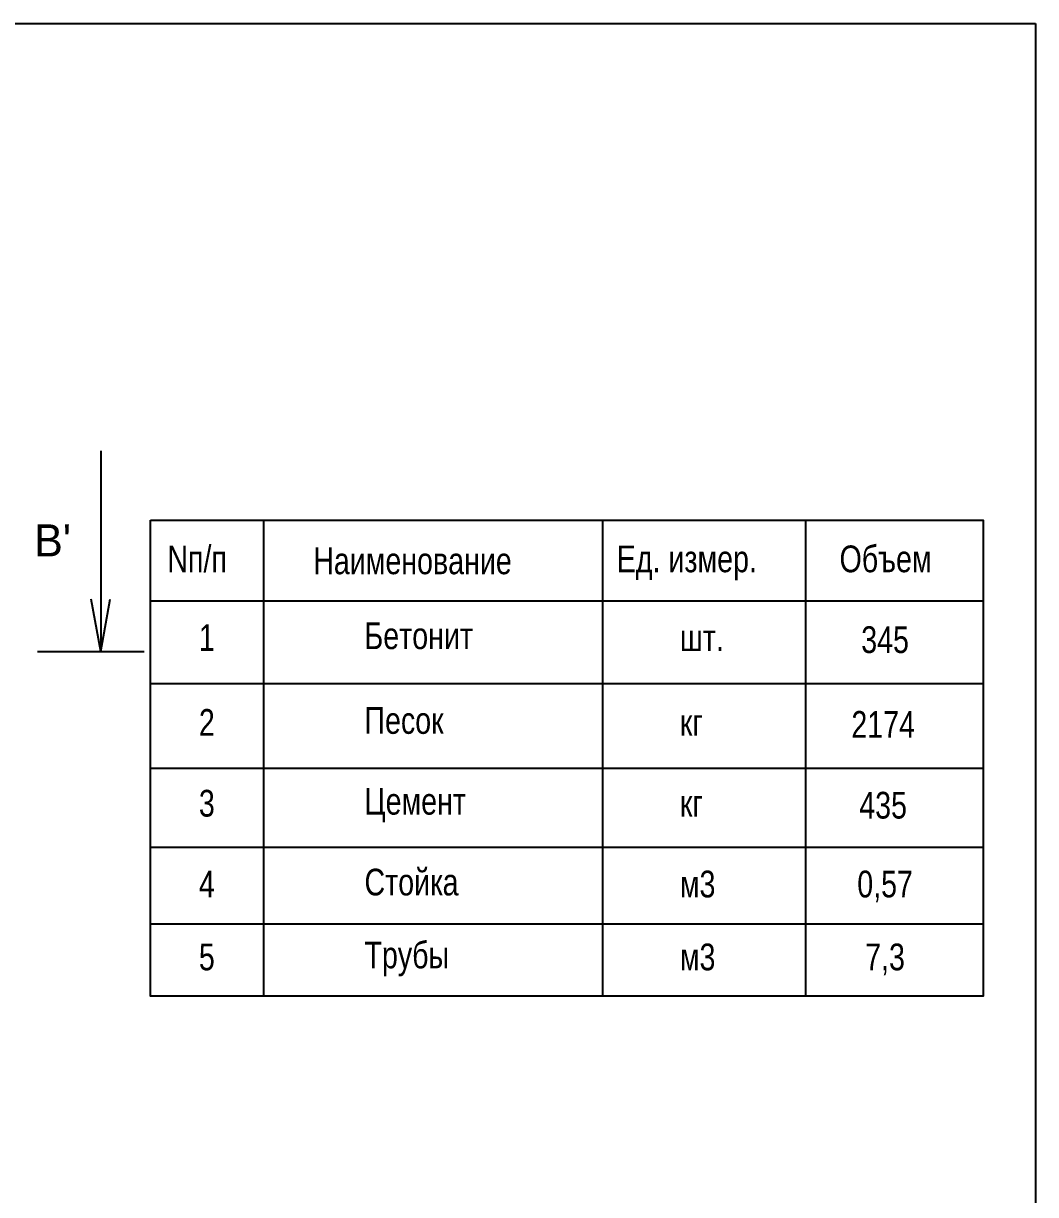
# Model space of a CAD drawing. Header units: millimetres. Extents: x 98 to 2594, y -386 to 324.
# Drawn here: x 328.2 to 517.6, y 11 to 230 of the extents above; entities that cross this region are included whole.
import ezdxf

# ---------------------------------------------------------------- set-up
doc = ezdxf.new("R2010")
doc.units = ezdxf.units.MM

msp = doc.modelspace()

# ---------------------------------------------------------------- linework, layer by layer
for p, q in [((97.592, 230.012), (517.592, 230.012)), ((517.592, 230.012), (517.592, -385.787)), ((342.715, 150.093), (342.715, 112.563)), ((373.15, 137.133), (373.15, 48.104)), ((436.577, 137.133), (436.577, 48.104)), ((474.559, 137.133), (474.559, 48.104)), ((342.715, 112.563), (340.927, 122.315)), ((342.715, 112.563), (344.502, 122.315)), ((352.013, 122.023), (507.786, 122.023)), ((330.877, 112.563), (350.811, 112.563)), ((352.013, 106.547), (507.786, 106.547)), ((352.013, 90.703), (507.786, 90.703)), ((352.013, 75.964), (507.786, 75.964)), ((352.013, 61.593), (507.786, 61.593))]:
    msp.add_line(p, q)
msp.add_lwpolyline([(352.013, 137.133), (507.786, 137.133), (507.786, 48.104), (352.013, 48.104)], close=True)

# ---------------------------------------------------------------- texts
msp.add_text("B'", height=6).set_placement((330.269, 130.319))
at = {"width": 0.8}
for s, p in [('Nп/п', (355.17, 127.366)), ('Наименование', (382.459, 126.998)), ('Ед. измер.', (439.248, 127.366)), ('Объем', (480.918, 127.366)), ('1', (361.071, 112.623)), ('Бетонит', (392.047, 112.992)), ('шт.', (451.048, 112.623)), ('345', (484.974, 112.255)), ('2', (361.071, 96.775)), ('Песок', (392.047, 97.144)), ('2174', (483.131, 96.406)), ('кг', (451.048, 96.775)), ('3', (361.071, 81.664)), ('Цемент', (392.047, 82.032)), ('кг', (451.048, 81.664)), ('435', (484.606, 81.295)), ('Стойка', (392.047, 66.921)), ('4', (361.071, 66.552)), ('м3', (451.048, 66.552)), ('0,57', (484.237, 66.552)), ('5', (361.071, 52.915)), ('Трубы', (392.047, 53.284)), ('м3', (451.048, 52.915)), ('7,3', (485.712, 52.915))]:
    msp.add_text(s, height=5, dxfattribs=at).set_placement(p)

doc.saveas('drawing.dxf')
